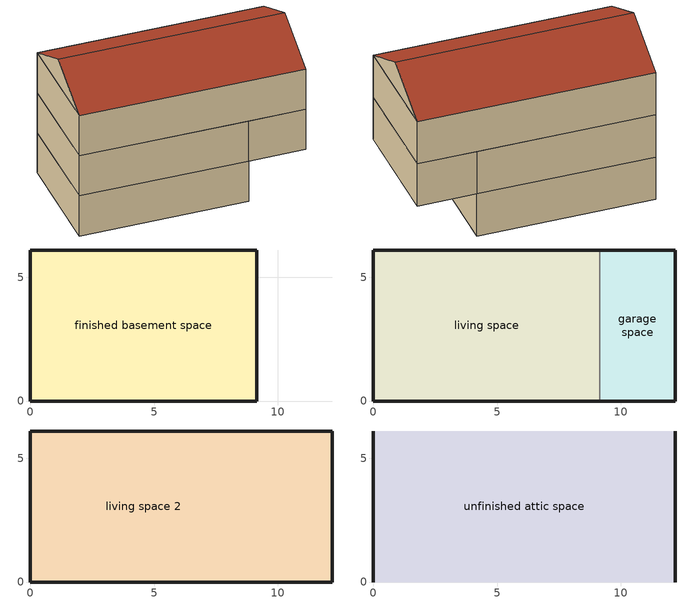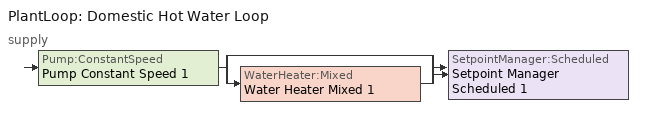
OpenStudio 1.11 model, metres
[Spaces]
finished basement space
 floor ground: 0,0 0,6.1 9.14,6.1 9.14,0 z-2.44
 wall ground: 0,6.1 0,0 9.14,0 9.14,6.1 0,6.1 z-2.44:0
garage space
 floor ground: 9.14,0 9.14,6.1 12.19,6.1 12.19,0 z0
 wall outside: 9.14,0 12.19,0 12.19,6.1 9.14,6.1 z0:2.44
 wall to living space: 9.14,6.1 9.14,0 z0:2.44
living space
 floor to finished basement space: 0,0 0,6.1 9.14,6.1 9.14,0 z0
 wall outside: 9.14,6.1 0,6.1 0,0 9.14,0 z0:2.44
living space 2
 floor to garage space: 12.19,6.1 12.19,0 9.14,0 9.14,6.1 z2.44
 floor to living space: 9.14,6.1 9.14,0 0,0 0,6.1 z2.44
 wall outside: 0,6.1 0,0 12.19,0 12.19,6.1 0,6.1 z2.44:4.88
unfinished attic space
 floor to living space 2: 0,6.1 12.19,6.1 12.19,0 0,0 z4.88
 wall outside: 0,3.05,6.4 0,6.1,4.88 0,0,4.88; 12.19,3.05,6.4 12.19,0,4.88 12.19,6.1,4.88
 roof outside: 12.19,3.05,6.4 0,3.05,6.4 0,0,4.88 12.19,0,4.88; 0,3.05,6.4 12.19,3.05,6.4 12.19,6.1,4.88 0,6.1,4.88
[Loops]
PlantLoop 'Domestic Hot Water Loop'
 supply: Pump:ConstantSpeed 'Pump Constant Speed 1' > split
  | bypass
  | WaterHeater:Mixed 'Water Heater Mixed 1'
  join > SetpointManager:Scheduled 'Setpoint Manager Scheduled 1'
[ClimateZones]
Climate Zone Institution Name 1=ASHRAE; Climate Zone Document Name 1=ANSI/ASHRAE Standard 169; Climate Zone Document Year 1=2006; Climate Zone Institution Name 2=CEC; Climate Zone Document Name 2=California Climate Zone Descriptions; Climate Zone Document Year 2=1995; Climate Zone Institution Name 3=Building America; Climate Zone Document Year 3=0; Climate Zone Value 3=Cold
[Building]
Building 1
[Site]
Denver Intl Ap_CO_USA: Latitude {deg}=39.83; Longitude {deg}=-104.65; Time Zone {hr}=-7; Elevation {m}=1650
[SizingPeriod:DesignDay] Barometric Pressure {Pa}=83011; Sky Clearness=0; Rain Indicator=0; Snow Indicator=0; Day of Month=21; Daylight Saving Time Indicator=0; Humidity Indicating Type=Wetbulb; Dry-Bulb Temperature Range Modifier Type=DefaultMultipliers
Name | Maximum Dry-Bulb Temperature {C} | Daily Dry-Bulb Temperature Range {deltaC} | Humidity Indicating Conditions at Maximum Dry-Bulb | Wind Speed {m/s} | Wind Direction {deg} | Month | Day Type | Solar Model Indicator | ASHRAE Taub | ASHRAE Taud
Denver Intl Ap Ann Clg .4% Condns WB=>MDB | 27.3 | 15.2 | 18.3 | 4.2 | 80 | 7 | SummerDesignDay | ASHRAETau | 0.424 | 2.012
Denver Intl Ap Ann Htg 99.6% Condns DB | -17.4 | 0 | -17.4 | 3.3 | 160 | 12 | WinterDesignDay | ASHRAEClearSky
Denver Intl Ap Ann Clg .4% Condns DB=>MWB | 34.6 | 15.2 | 15.7 | 4.2 | 80 | 7 | SummerDesignDay | ASHRAETau | 0.424 | 2.012
[Site:WaterMainsTemperature]
Calculation Method=Correlation; Annual Average Outdoor Air Temperature {C}=10.8753; Maximum Difference In Monthly Average Outdoor Air Temperatures {deltaC}=23.1524
[Site:GroundTemperature:BuildingSurface]
6.71221, 4.9416, 4.79814, 5.63626, 9.00496, 12.3608, 15.2732, 17.1228, 17.2883, 15.7979, 12.9685, 9.71588
[Site:GroundTemperature:Deep]
10.8753, 10.8753, 10.8753, 10.8753, 10.8753, 10.8753, 10.8753, 10.8753, 10.8753, 10.8753, 10.8753, 10.8753
[ThermalZone] Use Ideal Air Loads=No
living zone; garage zone; unfinished attic zone; finished basement zone
[Sizing:Zone] Zone Cooling Design Supply Air Temperature Input Method=SupplyAirTemperature; Zone Cooling Design Supply Air Temperature {C}=14; Zone Cooling Design Supply Air Temperature Difference {deltaC}=11.11; Zone Heating Design Supply Air Temperature Input Method=SupplyAirTemperature; Zone Heating Design Supply Air Temperature {C}=40; Zone Heating Design Supply Air Temperature Difference {deltaC}=11.11; Zone Cooling Design Supply Air Humidity Ratio {kg-H2O/kg-air}=0.0085; Zone Heating Design Supply Air Humidity Ratio {kg-H2O/kg-air}=0.008; Cooling Design Air Flow Method=DesignDay; Heating Design Air Flow Method=DesignDay; Account for Dedicated Outdoor Air System=No; Dedicated Outdoor Air System Control Strategy=NeutralSupplyAir; Dedicated Outdoor Air Low Setpoint Temperature for Design {C}=autosize; Dedicated Outdoor Air High Setpoint Temperature for Design {C}=autosize
living zone; garage zone; unfinished attic zone; finished basement zone
[Space]
Name | Thermal Zone
garage space | garage zone
living space; living space 2 | living zone
unfinished attic space | unfinished attic zone
finished basement space | finished basement zone
[ElectricEquipment:Definition] Design Level Calculation Method=EquipmentLevel; Design Level {W}=0
3.0 Bedrooms; 2.0 Bathrooms
[ElectricEquipment] Space or SpaceType=living space; Schedule=empty_schedule
Name | Electric Equipment Definition
3.0 Bedrooms | 3.0 Bedrooms
2.0 Bathrooms | 2.0 Bathrooms
[People:Definition] Number of People Calculation Method=People; Fraction Radiant=0.32; Sensible Heat Fraction=0.573; Carbon Dioxide Generation Rate {m3/s-W}=0; Enable ASHRAE 55 Comfort Warnings=No; Mean Radiant Temperature Calculation Type=ZoneAveraged
Name | Number of People {people}
residential occupants living space; residential occupants finished basement space | 0.792
residential occupants living space 2 | 1.056
[People] Number of People Schedule=residential occupants schedule; Activity Level Schedule=Schedule Ruleset 1
Name | People Definition | Space or SpaceType
residential occupants living space | residential occupants living space | living space
residential occupants finished basement space | residential occupants finished basement space | finished basement space
residential occupants living space 2 | residential occupants living space 2 | living space 2
[PlantLoop]
Domestic Hot Water Loop: Plant Loop Volume {m3}=0.003; Load Distribution Scheme=Optimal
[Sizing:Plant]
Domestic Hot Water Loop: Loop Type=Heating; Design Loop Exit Temperature {C}=60; Loop Design Temperature Difference {deltaC}=50; Sizing Option=NonCoincident; Zone Timesteps in Averaging Window=1; Coincident Sizing Factor Mode=None
[Pump:ConstantSpeed]
Pump Constant Speed 1: Rated Flow Rate {m3/s}=autosize; Rated Pump Head {Pa}=1; Rated Power Consumption {W}=0; Motor Efficiency=1; Fraction of Motor Inefficiencies to Fluid Stream=0; Pump Control Type=Intermittent
[SetpointManager:Scheduled]
Setpoint Manager Scheduled 1: Control Variable=Temperature; Schedule=DHW Temp
[WaterHeater:Mixed]
Water Heater Mixed 1: Tank Volume {m3}=0.170344; Setpoint Temperature Schedule=DHW Set Temp; Deadband Temperature Difference {deltaC}=2; Maximum Temperature Limit {C}=99; Heater Control Type=Cycle; Heater Maximum Capacity {W}=4500; Heater Minimum Capacity {W}=0; Heater Fuel Type=Electricity; Heater Thermal Efficiency=1; Off Cycle Parasitic Fuel Consumption Rate {W}=0; Off Cycle Parasitic Fuel Type=Electricity; Off Cycle Parasitic Heat Fraction to Tank=0; On Cycle Parasitic Fuel Consumption Rate {W}=0; On Cycle Parasitic Fuel Type=Electricity; On Cycle Parasitic Heat Fraction to Tank=0; Ambient Temperature Indicator=ThermalZone; Ambient Temperature Schedule=Schedule Ruleset 2; Ambient Temperature Thermal Zone=finished basement zone; Off Cycle Loss Coefficient to Ambient Temperature {W/K}=1.16357; Off Cycle Loss Fraction to Thermal Zone=1; On Cycle Loss Coefficient to Ambient Temperature {W/K}=1.16357; On Cycle Loss Fraction to Thermal Zone=1; Use Side Effectiveness=1; Source Side Effectiveness=1; Use Side Design Flow Rate {m3/s}=autosize; Source Side Design Flow Rate {m3/s}=autosize; Indirect Water Heating Recovery Time {hr}=1.5
[Schedule:Ruleset]
empty_schedule: Default Day Schedule=Schedule Day 1
residential occupants schedule: Default Day Schedule=Schedule Day 2; Summer Design Day Schedule=residential occupants schedule summer 1; Winter Design Day Schedule=residential occupants schedule winter 1
Schedule Ruleset 1: Default Day Schedule=Schedule Day 3
DHW Temp: Default Day Schedule=DHW Temp Default
Schedule Ruleset 2: Default Day Schedule=Schedule Day 4
DHW Set Temp: Default Day Schedule=DHW Set Temp
[Schedule:Day]
Schedule Day 1; Schedule Day 2: 24, 0, 0
residential occupants schedule winter; residential occupants schedule weekend1; residential occupants schedule weekday2; residential occupants schedule weekend2; residential occupants schedule weekday3; residential occupants schedule weekend3; residential occupants schedule weekday4; residential occupants schedule weekend4; residential occupants schedule weekday5; residential occupants schedule weekend5; residential occupants schedule summer; residential occupants schedule weekend6; residential occupants schedule weekday7; residential occupants schedule weekend7; residential occupants schedule weekday8; residential occupants schedule weekend8; residential occupants schedule weekday9; residential occupants schedule weekend9; residential occupants schedule weekday10; residential occupants schedule weekend10; residential occupants schedule weekday11; residential occupants schedule weekend11; residential occupants schedule weekday12; residential occupants schedule weekend12; residential occupants schedule summer 1; residential occupants schedule winter 1: 1, 0, 1, 2, 0, 1, 3, 0, 1, 4, 0, 1, 5, 0, 1, 6, 0, 1, 7, 0, 1, 8, 0, 0.8831, 9, 0, 0.40861, 10, 0, 0.24189, 11, 0, 0.24189, 12, 0, 0.24189, 13, 0, 0.24189, 14, 0, 0.24189, 15, 0, 0.24189, 16, 0, 0.24189, 17, 0, 0.29498, 18, 0, 0.5531, 19, 0, 0.89693, 20, 0, 0.89693, 21, 0, 0.89693, 22, 0, 1, 23, 0, 1, 24, 0, 1
Schedule Day 3: 24, 0, 112.5504
DHW Temp Default: 24, 0, 125
Schedule Day 4: 24, 0, 22
DHW Set Temp: 24, 0, 52.6667
[Schedule:Rule] Schedule Ruleset=residential occupants schedule; Date Specification Type=DateRange; Start Day=1
Name | Rule Order | Day Schedule | Apply Sunday | Apply Monday | Apply Tuesday | Apply Wednesday | Apply Thursday | Apply Friday | Apply Saturday | Start Month | End Month | End Day
residential occupants schedule weekday ruleset1 | 23 | residential occupants schedule winter | No | Yes | Yes | Yes | Yes | Yes | No | 1 | 1 | 31
residential occupants schedule weekend ruleset1 | 22 | residential occupants schedule weekend1 | Yes | No | No | No | No | No | Yes | 1 | 1 | 31
residential occupants schedule weekday ruleset2 | 21 | residential occupants schedule weekday2 | No | Yes | Yes | Yes | Yes | Yes | No | 2 | 2 | 28
residential occupants schedule weekend ruleset2 | 20 | residential occupants schedule weekend2 | Yes | No | No | No | No | No | Yes | 2 | 2 | 28
residential occupants schedule weekday ruleset3 | 19 | residential occupants schedule weekday3 | No | Yes | Yes | Yes | Yes | Yes | No | 3 | 3 | 31
residential occupants schedule weekend ruleset3 | 18 | residential occupants schedule weekend3 | Yes | No | No | No | No | No | Yes | 3 | 3 | 31
residential occupants schedule weekday ruleset4 | 17 | residential occupants schedule weekday4 | No | Yes | Yes | Yes | Yes | Yes | No | 4 | 4 | 30
residential occupants schedule weekend ruleset4 | 16 | residential occupants schedule weekend4 | Yes | No | No | No | No | No | Yes | 4 | 4 | 30
residential occupants schedule weekday ruleset5 | 15 | residential occupants schedule weekday5 | No | Yes | Yes | Yes | Yes | Yes | No | 5 | 5 | 31
residential occupants schedule weekend ruleset5 | 14 | residential occupants schedule weekend5 | Yes | No | No | No | No | No | Yes | 5 | 5 | 31
residential occupants schedule weekday ruleset6 | 13 | residential occupants schedule summer | No | Yes | Yes | Yes | Yes | Yes | No | 6 | 6 | 30
residential occupants schedule weekend ruleset6 | 12 | residential occupants schedule weekend6 | Yes | No | No | No | No | No | Yes | 6 | 6 | 30
residential occupants schedule weekday ruleset7 | 11 | residential occupants schedule weekday7 | No | Yes | Yes | Yes | Yes | Yes | No | 7 | 7 | 31
residential occupants schedule weekend ruleset7 | 10 | residential occupants schedule weekend7 | Yes | No | No | No | No | No | Yes | 7 | 7 | 31
residential occupants schedule weekday ruleset8 | 9 | residential occupants schedule weekday8 | No | Yes | Yes | Yes | Yes | Yes | No | 8 | 8 | 31
residential occupants schedule weekend ruleset8 | 8 | residential occupants schedule weekend8 | Yes | No | No | No | No | No | Yes | 8 | 8 | 31
residential occupants schedule weekday ruleset9 | 7 | residential occupants schedule weekday9 | No | Yes | Yes | Yes | Yes | Yes | No | 9 | 9 | 30
residential occupants schedule weekend ruleset9 | 6 | residential occupants schedule weekend9 | Yes | No | No | No | No | No | Yes | 9 | 9 | 30
residential occupants schedule weekday ruleset10 | 5 | residential occupants schedule weekday10 | No | Yes | Yes | Yes | Yes | Yes | No | 10 | 10 | 31
residential occupants schedule weekend ruleset10 | 4 | residential occupants schedule weekend10 | Yes | No | No | No | No | No | Yes | 10 | 10 | 31
residential occupants schedule weekday ruleset11 | 3 | residential occupants schedule weekday11 | No | Yes | Yes | Yes | Yes | Yes | No | 11 | 11 | 30
residential occupants schedule weekend ruleset11 | 2 | residential occupants schedule weekend11 | Yes | No | No | No | No | No | Yes | 11 | 11 | 30
residential occupants schedule weekday ruleset12 | 1 | residential occupants schedule weekday12 | No | Yes | Yes | Yes | Yes | Yes | No | 12 | 12 | 31
residential occupants schedule weekend ruleset12 | 0 | residential occupants schedule weekend12 | Yes | No | No | No | No | No | Yes | 12 | 12 | 31
